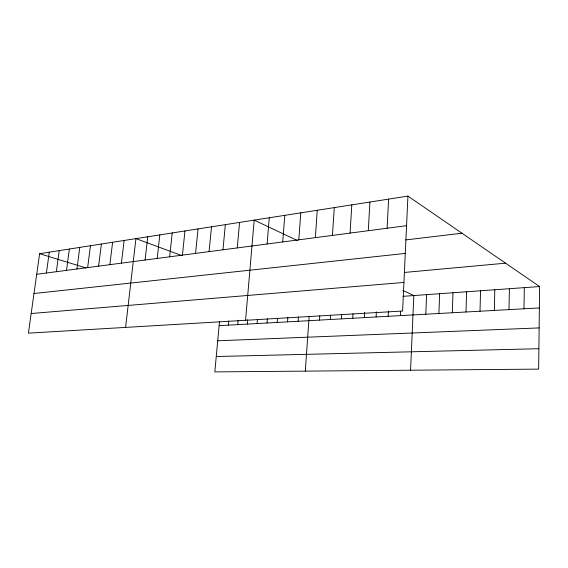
<?xml version="1.0" encoding="UTF-8"?>
<svg xmlns="http://www.w3.org/2000/svg" width="568" height="568" viewBox="0 0 568 568"><rect width="100%" height="100%" fill="white"/><g stroke="black" fill="none" stroke-linecap="round" stroke-linejoin="round"><path stroke-width="0.85" d="M407.93 196.095L402.605 311.015L28.4 333.146L39.611 253.683L407.93 196.095L539.6 286.549L538.656 369.115L214.825 371.905L219.518 321.374M523.994 308.793L524.321 287.642M508.992 309.617L509.397 288.714M494.337 310.433L494.806 289.758M480.01 311.221L480.549 290.781M466.001 311.995L466.612 291.782M452.305 312.755L452.98 292.754M438.908 313.493L439.646 293.713M425.808 314.218L426.596 294.643M410.565 370.215L413.823 295.559L402.769 290.333M400.426 315.623L400.632 311.264M387.113 228.229L388.611 199.119M388.136 316.305L388.398 311.129M376.108 316.972L376.378 311.846M368.298 230.7L369.91 202.038M364.315 317.618L364.613 312.308M352.771 318.257L353.026 313.877M350.087 233.1L351.805 204.87M341.46 318.882L341.723 314.544M330.37 319.5L330.647 315.204M332.443 235.415L334.268 207.611M319.5 320.096L319.784 315.844M305.307 371.124L309.148 316.262M315.354 237.658L317.271 210.274M298.079 321.282L298.399 316.901M298.782 239.838L300.784 212.851M287.522 321.871L287.855 317.526M277.177 322.439L277.518 318.144M282.708 241.954L284.795 215.35M267.031 323L267.379 318.747M257.084 323.554L257.432 319.337M267.109 243.999L269.275 217.778M245.561 320.302L254.201 220.136L297.682 240.676M247.321 324.094L247.698 319.692M237.744 324.619L238.127 320.267M228.343 325.137L228.734 320.821M237.261 247.925L239.561 222.422M222.976 249.799L225.333 224.644M209.088 251.624L211.495 226.809M195.577 253.399L198.04 228.911M182.434 255.131L184.955 230.963M169.647 256.807L172.21 232.951M157.201 258.447L159.807 234.896M145.081 260.037L147.723 236.785M125.592 327.395L135.944 238.624L181.519 255.472M121.41 263.147L124.122 240.47M109.865 264.667L112.613 242.273M98.612 266.144L101.388 244.027M87.642 267.585L90.447 245.738M76.95 268.991L79.776 247.407M66.52 270.361L69.367 249.032M56.338 271.703L59.207 250.623M46.406 273.002L49.295 252.171M36.707 274.28L406.56 225.674M405.694 239.93L461.954 233.207M33.995 293.507L405.275 253.42M404.515 272.448L505.555 263.169M31.169 313.522L403.926 282.438M402.996 296.333L539.6 286.549M219.12 325.649L539.359 307.941M217.714 340.793L539.131 327.921M216.252 356.519L538.89 348.716M39.611 253.683L86.087 267.989"/></g></svg>
